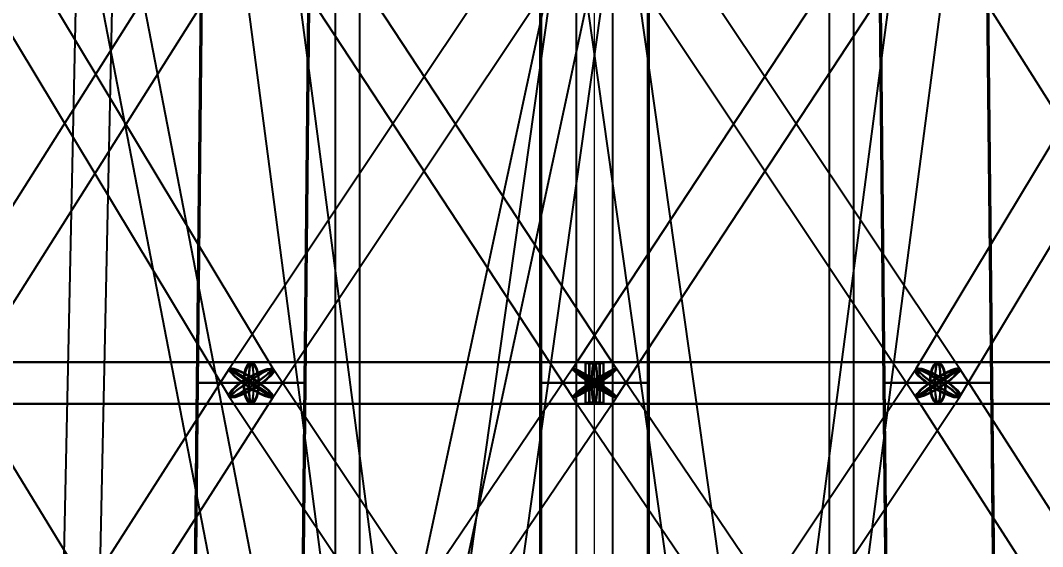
# Model space of a CAD drawing. Header units: millimetres. Extents: x -123812 to 252100, y -3000 to 639000.
# Drawn here: x -5578 to 4354, y 393411 to 398522 of the extents above; entities that cross this region are included whole.
import ezdxf

# ---------------------------------------------------------------- set-up
doc = ezdxf.new("R2010")
doc.units = ezdxf.units.MM
for name, color, linetype, lineweight in [('D-BMK-AXIS', 7, 'Continuous', 13), ('D-STR-CORE', 7, 'Continuous', 25), ('D-STR-DIM', 7, 'Continuous', 13), ('D-STR-STRC', 7, 'Continuous', 25)]:
    doc.layers.add(name, color=color, linetype=linetype, lineweight=lineweight)
doc.styles.add('OpenSansCondensed-Light', font='OpenSansCondensed-Light.ttf')
doc.styles.add('TOWER_UNICODE', font='Arial Unicode.ttf')
doc.dimstyles.new('EZDXF', dxfattribs={"dimtxt": 0.25, "dimasz": 0.175, "dimexe": 0.375, "dimexo": 0.125, "dimgap": 0.1, "dimtad": 1, "dimlfac": 100, "dimzin": 12, "dimdsep": 46, "dimtxsty": 'OpenSansCondensed-Light', "dimblk": 'ARCHTICK', "dimcen": 2.5, "dimazin": 3, "dimtfac": 0.5, "dimtmove": 2, "dimatfit": 3})

# ---------------------------------------------------------------- blocks, each defined once
blk = doc.blocks.new('_ARCHTICK')
at = {"color": 0, "linetype": 'BYBLOCK', "const_width": 0.15}
blk.add_lwpolyline([(-0.5, -0.5), (0.5, 0.5)], dxfattribs=at)

msp = doc.modelspace()

# ---------------------------------------------------------------- linework, layer by layer
at = {"layer": 'D-BMK-AXIS'}
msp.add_line((0, -3000), (0, 639000), dxfattribs=at)
at = {"layer": 'D-STR-CORE'}
for points in [[(-2520, 375000), (-2280, 375000), (-2280, 452500), (-2520, 452500)], [(-2520, 375000), (-2280, 375000), (-2280, 452500), (-2520, 452500)], [(2280, 375000), (2520, 375000), (2520, 452500), (2280, 452500)], [(2280, 375000), (2520, 375000), (2520, 452500), (2280, 452500)]]:
    msp.add_lwpolyline(points, close=True, dxfattribs=at)
at = {"layer": 'D-STR-STRC'}
for points in [[(-3499.8, 400136.4), (-6658.6, 395136.4), (-6658.9, 395122.3), (-6644.5, 395099.9), (-6616.5, 395070.6), (-6576.7, 395036.6), (-6528, 395000), (-6473.5, 394963.4), (-6417.1, 394929.4), (-6362.5, 394900.1), (-6313.5, 394877.7), (-6273.5, 394863.6), (-6245.1, 394858.8), (-6230.2, 394863.6), (-3071.4, 399863.6)], [(-6559.4, 399863.6), (-3548.1, 394863.6), (-3526, 394858.8), (-3490.9, 394863.6), (-3445.2, 394877.7), (-3392.1, 394900.1), (-3335.2, 394929.4), (-3278.3, 394963.4), (-3225.3, 395000), (-3179.9, 395036.6), (-3145.1, 395070.6), (-3123.3, 395099.9), (-3116, 395122.3), (-3123.7, 395136.4), (-6135, 400136.4)], [(-210.6, 400141.2), (-3546.4, 395141.2), (-3544.1, 395136.4), (-3527.5, 395122.3), (-3497.9, 395099.9), (-3457.3, 395070.6), (-3408.3, 395036.6), (-3354.5, 395000), (-3299.3, 394963.4), (-3246.7, 394929.4), (-3200.1, 394900.1), (-3162.8, 394877.7), (-3137.3, 394863.6), (-3125.3, 394858.8), (210.6, 399858.8)], [(-3498.2, 399863.6), (-212.6, 394863.6), (-207.4, 394858.8), (-188, 394863.6), (-155.8, 394877.7), (-113, 394900.1), (-62.5, 394929.4), (-7.7, 394963.4), (47.6, 395000), (99.7, 395036.6), (144.9, 395070.6), (180.3, 395099.9), (203.4, 395122.3), (212.6, 395136.4), (-3072.9, 400136.4)], [(3072.9, 400136.4), (-212.6, 395136.4), (-203.4, 395122.3), (-180.3, 395099.9), (-144.9, 395070.6), (-99.7, 395036.6), (-47.6, 395000), (7.7, 394963.4), (62.5, 394929.4), (113, 394900.1), (155.8, 394877.7), (188, 394863.6), (207.4, 394858.8), (212.6, 394863.6), (3498.2, 399863.6)], [(-210.6, 399858.8), (3125.3, 394858.8), (3137.3, 394863.6), (3162.8, 394877.7), (3200.1, 394900.1), (3246.7, 394929.4), (3299.3, 394963.4), (3354.5, 395000), (3408.3, 395036.6), (3457.3, 395070.6), (3497.9, 395099.9), (3527.5, 395122.3), (3544.1, 395136.4), (3546.4, 395141.2), (210.6, 400141.2)], [(3071.4, 399863.6), (6230.2, 394863.6), (6245.1, 394858.8), (6273.5, 394863.6), (6313.5, 394877.7), (6362.5, 394900.1), (6417.1, 394929.4), (6473.5, 394963.4), (6528, 395000), (6576.7, 395036.6), (6616.5, 395070.6), (6644.5, 395099.9), (6658.9, 395122.3), (6658.6, 395136.4), (3499.8, 400136.4)], [(6135, 400136.4), (3123.7, 395136.4), (3116, 395122.3), (3123.3, 395099.9), (3145.1, 395070.6), (3179.9, 395036.6), (3225.3, 395000), (3278.3, 394963.4), (3335.2, 394929.4), (3392.1, 394900.1), (3445.2, 394877.7), (3490.9, 394863.6), (3526, 394858.8), (3548.1, 394863.6), (6559.4, 399863.6)], [(-5170.6, 374957.7), (198.7, 399957.7), (191.9, 399964.4), (172.1, 399973.5), (140.5, 399984.3), (99.4, 399996.3), (51.4, 400008.5), (0, 400020.1), (-51.4, 400030.4), (-99.4, 400038.5), (-140.5, 400044.1), (-172.1, 400046.6), (-191.9, 400046), (-198.7, 400042.3), (-5568.1, 375042.3)], [(199.6, 375037.9), (-4637.4, 400037.9), (-4644.2, 400043.7), (-4664.1, 400046.5), (-4695.9, 400046.2), (-4737.2, 400042.7), (-4785.3, 400036.3), (-4837, 400027.4), (-4888.6, 400016.7), (-4936.7, 400004.8), (-4978.1, 399992.6), (-5009.8, 399980.9), (-5029.7, 399970.5), (-5036.5, 399962.1), (-199.6, 374962.1)], [(-3285.7, 374964.6), (251.5, 399964.6), (242.9, 399970.9), (217.8, 399979.1), (177.8, 399988.8), (125.8, 399999.2), (65.1, 400009.7), (0, 400019.5), (-65.1, 400028), (-125.8, 400034.6), (-177.8, 400038.8), (-217.8, 400040.4), (-242.9, 400039.2), (-251.5, 400035.4), (-3788.7, 375035.4)], [(251.8, 375033), (-3033.7, 400033), (-3042.3, 400035.6), (-3067.5, 400035.7), (-3107.5, 400033.4), (-3159.6, 400028.8), (-3220.4, 400022.3), (-3285.6, 400014.3), (-3350.7, 400005.2), (-3411.5, 399995.8), (-3463.6, 399986.7), (-3503.7, 399978.6), (-3528.8, 399971.8), (-3537.4, 399967), (-251.8, 374967)], [(251.8, 374966.9), (3537.4, 399966.9), (3528.8, 399968.2), (3503.7, 399971.7), (3463.6, 399977.1), (3411.5, 399984.1), (3350.7, 399992.1), (3285.6, 400000.7), (3220.4, 400009.2), (3159.6, 400017.1), (3107.5, 400023.9), (3067.5, 400029), (3042.3, 400032.1), (3033.7, 400033.1), (-251.8, 375033.1)], [(3788.7, 375035.6), (251.5, 400035.6), (242.9, 400035.7), (217.8, 400033.4), (177.8, 400028.8), (125.7, 400022.2), (65.1, 400014.2), (0, 400005.1), (-65.1, 399995.8), (-125.7, 399986.7), (-177.8, 399978.5), (-217.8, 399971.8), (-242.9, 399967), (-251.5, 399964.4), (3285.7, 374964.4)], [(-6444.4, 394796.8), (-3335.9, 394796.8), (-3315.8, 394803.7), (-3297, 394824), (-3280.9, 394856.3), (-3268.5, 394898.4), (-3260.8, 394947.4), (-3258.1, 395000), (-3260.8, 395052.6), (-3268.5, 395101.6), (-3280.9, 395143.7), (-3297, 395176), (-3315.8, 395196.3), (-3335.9, 395203.2), (-6444.4, 395203.2)], [(-6444.4, 394796.8), (-3335.9, 394796.8), (-3315.8, 394803.7), (-3297, 394824), (-3280.9, 394856.3), (-3268.5, 394898.4), (-3260.8, 394947.4), (-3258.1, 395000), (-3260.8, 395052.6), (-3268.5, 395101.6), (-3280.9, 395143.7), (-3297, 395176), (-3315.8, 395196.3), (-3335.9, 395203.2), (-6444.4, 395203.2)], [(6444.4, 395203.2), (3335.9, 395203.2), (3315.8, 395196.3), (3297, 395176), (3280.9, 395143.7), (3268.5, 395101.6), (3260.8, 395052.6), (3258.1, 395000), (3260.8, 394947.4), (3268.5, 394898.4), (3280.9, 394856.3), (3297, 394824), (3315.8, 394803.7), (3335.9, 394796.8), (6444.4, 394796.8)], [(6444.4, 395203.2), (3335.9, 395203.2), (3315.8, 395196.3), (3297, 395176), (3280.9, 395143.7), (3268.5, 395101.6), (3260.8, 395052.6), (3258.1, 395000), (3260.8, 394947.4), (3268.5, 394898.4), (3280.9, 394856.3), (3297, 394824), (3315.8, 394803.7), (3335.9, 394796.8), (6444.4, 394796.8)], [(-6328.4, 389862.2), (-3122.6, 394862.2), (-3122.2, 394876.4), (-3136.4, 394899.1), (-3164.2, 394928.7), (-3203.7, 394963.1), (-3252.2, 395000), (-3306.4, 395036.9), (-3362.6, 395071.3), (-3417, 395100.9), (-3465.8, 395123.6), (-3505.8, 395137.8), (-3534.3, 395142.7), (-3549.2, 395137.8), (-6755, 390137.8)], [(-6655.8, 394862.2), (-3597.6, 389862.2), (-3575.5, 389857.3), (-3540.5, 389862.2), (-3494.9, 389876.4), (-3442, 389899.1), (-3385.3, 389928.7), (-3328.6, 389963.1), (-3275.8, 390000), (-3230.6, 390036.9), (-3196, 390071.3), (-3174.4, 390100.9), (-3167.1, 390123.6), (-3174.8, 390137.8), (-6233.1, 395137.8)], [(-3176.7, 389857.3), (209.6, 394857.3), (207.3, 394862.2), (190.9, 394876.4), (161.5, 394899.1), (121.1, 394928.7), (72.4, 394963.1), (18.8, 395000), (-36.1, 395036.9), (-88.5, 395071.3), (-134.9, 395100.9), (-172.1, 395123.6), (-197.5, 395137.8), (-209.6, 395142.7), (-3595.8, 390142.7)], [(211.7, 390137.8), (-3124.2, 395137.8), (-3129.5, 395142.7), (-3148.8, 395137.8), (-3180.8, 395123.6), (-3223.4, 395100.9), (-3273.7, 395071.3), (-3328.2, 395036.9), (-3383.3, 395000), (-3435.1, 394963.1), (-3480.2, 394928.7), (-3515.4, 394899.1), (-3538.4, 394876.4), (-3547.6, 394862.2), (-211.7, 389862.2)], [(211.7, 389862.2), (3547.6, 394862.2), (3538.4, 394876.4), (3515.4, 394899.1), (3480.2, 394928.7), (3435.1, 394963.1), (3383.3, 395000), (3328.2, 395036.9), (3273.7, 395071.3), (3223.4, 395100.9), (3180.8, 395123.6), (3148.8, 395137.8), (3129.5, 395142.7), (3124.2, 395137.8), (-211.7, 390137.8)], [(3595.8, 390142.7), (209.6, 395142.7), (197.5, 395137.8), (172.1, 395123.6), (134.9, 395100.9), (88.5, 395071.3), (36.1, 395036.9), (-18.8, 395000), (-72.4, 394963.1), (-121.1, 394928.7), (-161.5, 394899.1), (-190.9, 394876.4), (-207.3, 394862.2), (-209.6, 394857.3), (3176.7, 389857.3)], [(6755, 390137.8), (3549.2, 395137.8), (3534.3, 395142.7), (3505.8, 395137.8), (3465.8, 395123.6), (3417, 395100.9), (3362.6, 395071.3), (3306.4, 395036.9), (3252.2, 395000), (3203.7, 394963.1), (3164.2, 394928.7), (3136.4, 394899.1), (3122.2, 394876.4), (3122.6, 394862.2), (6328.4, 389862.2)]]:
    msp.add_lwpolyline(points, dxfattribs=at)
for points in [[(-5547.2, 375000), (-5191.6, 375000), (-4659.2, 400000), (-5014.8, 400000)], [(-5547.2, 375000), (-5191.6, 375000), (-4659.2, 400000), (-5014.8, 400000)], [(-3867.4, 395000), (-2804.4, 395000), (-2755.2, 400000), (-3815.9, 400000)], [(-3853.5, 395000), (-2818.3, 395000), (-2768.4, 400000), (-3802.7, 400000)], [(-531.5, 395000), (531.5, 395000), (530.4, 400000), (-530.4, 400000)], [(-531.5, 395000), (531.5, 395000), (530.4, 400000), (-530.4, 400000)], [(-517.6, 395000), (517.6, 395000), (517.1, 400000), (-517.1, 400000)], [(-177.8, 400000), (-177.8, 375000), (177.8, 375000), (177.8, 400000)], [(-177.8, 375000), (177.8, 375000), (177.8, 400000), (-177.8, 400000)], [(2755.2, 400000), (2804.4, 395000), (3867.4, 395000), (3815.9, 400000)], [(2768.4, 400000), (2818.3, 395000), (3853.5, 395000), (3802.7, 400000)], [(-5822.2, 394800), (91.9, 394800), (91.9, 395200), (-5822.2, 395200)], [(-5782.1, 394800), (51.8, 394800), (51.8, 395200), (-5782.1, 395200)], [(-5782.1, 394800), (51.8, 394800), (51.8, 395200), (-5782.1, 395200)], [(-3413.7, 395000), (-3411, 394947.4), (-3403.2, 394898.4), (-3390.9, 394856.3), (-3374.8, 394824), (-3356, 394803.7), (-3335.9, 394796.8), (-3315.8, 394803.7), (-3297, 394824), (-3280.9, 394856.3), (-3268.5, 394898.4), (-3260.8, 394947.4), (-3258.1, 395000), (-3260.8, 395052.6), (-3268.5, 395101.6), (-3280.9, 395143.7), (-3297, 395176), (-3315.8, 395196.3), (-3335.9, 395203.2), (-3356, 395196.3), (-3374.8, 395176), (-3390.9, 395143.7), (-3403.2, 395101.6), (-3411, 395052.6)], [(-3413.7, 395000), (-3411, 394947.4), (-3403.2, 394898.4), (-3390.9, 394856.3), (-3374.8, 394824), (-3356, 394803.7), (-3335.9, 394796.8), (-3315.8, 394803.7), (-3297, 394824), (-3280.9, 394856.3), (-3268.5, 394898.4), (-3260.8, 394947.4), (-3258.1, 395000), (-3260.8, 395052.6), (-3268.5, 395101.6), (-3280.9, 395143.7), (-3297, 395176), (-3315.8, 395196.3), (-3335.9, 395203.2), (-3356, 395196.3), (-3374.8, 395176), (-3390.9, 395143.7), (-3403.2, 395101.6), (-3411, 395052.6)], [(-3362.4, 395000), (-3361.5, 394947.4), (-3358.9, 394898.4), (-3354.6, 394856.3), (-3349.2, 394824), (-3342.8, 394803.7), (-3335.9, 394796.8), (0, 394796.8), (6.9, 394803.7), (13.3, 394824), (18.8, 394856.3), (23, 394898.4), (25.6, 394947.4), (26.5, 395000), (25.6, 395052.6), (23, 395101.6), (18.8, 395143.7), (13.3, 395176), (6.9, 395196.3), (0, 395203.2), (-3335.9, 395203.2), (-3342.8, 395196.3), (-3349.2, 395176), (-3354.6, 395143.7), (-3358.9, 395101.6), (-3361.5, 395052.6)], [(-3362.4, 395000), (-3361.5, 394947.4), (-3358.9, 394898.4), (-3354.6, 394856.3), (-3349.2, 394824), (-3342.8, 394803.7), (-3335.9, 394796.8), (-3329, 394803.7), (-3322.6, 394824), (-3317.1, 394856.3), (-3312.9, 394898.4), (-3310.3, 394947.4), (-3309.4, 395000), (-3310.3, 395052.6), (-3312.9, 395101.6), (-3317.1, 395143.7), (-3322.6, 395176), (-3329, 395196.3), (-3335.9, 395203.2), (-3342.8, 395196.3), (-3349.2, 395176), (-3354.6, 395143.7), (-3358.9, 395101.6), (-3361.5, 395052.6)], [(-3362.4, 395000), (-3361.5, 394947.4), (-3358.9, 394898.4), (-3354.6, 394856.3), (-3349.2, 394824), (-3342.8, 394803.7), (-3335.9, 394796.8), (0, 394796.8), (6.9, 394803.7), (13.3, 394824), (18.8, 394856.3), (23, 394898.4), (25.6, 394947.4), (26.5, 395000), (25.6, 395052.6), (23, 395101.6), (18.8, 395143.7), (13.3, 395176), (6.9, 395196.3), (0, 395203.2), (-3335.9, 395203.2), (-3342.8, 395196.3), (-3349.2, 395176), (-3354.6, 395143.7), (-3358.9, 395101.6), (-3361.5, 395052.6)], [(-3362.4, 395000), (-3361.5, 394947.4), (-3358.9, 394898.4), (-3354.6, 394856.3), (-3349.2, 394824), (-3342.8, 394803.7), (-3335.9, 394796.8), (-3329, 394803.7), (-3322.6, 394824), (-3317.1, 394856.3), (-3312.9, 394898.4), (-3310.3, 394947.4), (-3309.4, 395000), (-3310.3, 395052.6), (-3312.9, 395101.6), (-3317.1, 395143.7), (-3322.6, 395176), (-3329, 395196.3), (-3335.9, 395203.2), (-3342.8, 395196.3), (-3349.2, 395176), (-3354.6, 395143.7), (-3358.9, 395101.6), (-3361.5, 395052.6)], [(91.9, 395200), (-91.9, 395200), (-91.9, 394800), (91.9, 394800)], [(51.8, 395200), (-51.8, 395200), (-51.8, 394800), (51.8, 394800)], [(51.8, 395200), (-51.8, 395200), (-51.8, 394800), (51.8, 394800)], [(-51.8, 394800), (5782.1, 394800), (5782.1, 395200), (-51.8, 395200)], [(-51.8, 395200), (51.8, 395200), (51.8, 394800), (-51.8, 394800)], [(-51.8, 394800), (5782.1, 394800), (5782.1, 395200), (-51.8, 395200)], [(-51.8, 395200), (51.8, 395200), (51.8, 394800), (-51.8, 394800)], [(-26.5, 395000), (-25.6, 394947.4), (-23, 394898.4), (-18.8, 394856.3), (-13.3, 394824), (-6.9, 394803.7), (0, 394796.8), (6.9, 394803.7), (13.3, 394824), (18.8, 394856.3), (23, 394898.4), (25.6, 394947.4), (26.5, 395000), (25.6, 395052.6), (23, 395101.6), (18.8, 395143.7), (13.3, 395176), (6.9, 395196.3), (0, 395203.2), (-6.9, 395196.3), (-13.3, 395176), (-18.8, 395143.7), (-23, 395101.6), (-25.6, 395052.6)], [(-26.5, 395000), (-25.6, 394947.4), (-23, 394898.4), (-18.8, 394856.3), (-13.3, 394824), (-6.9, 394803.7), (0, 394796.8), (6.9, 394803.7), (13.3, 394824), (18.8, 394856.3), (23, 394898.4), (25.6, 394947.4), (26.5, 395000), (25.6, 395052.6), (23, 395101.6), (18.8, 395143.7), (13.3, 395176), (6.9, 395196.3), (0, 395203.2), (-6.9, 395196.3), (-13.3, 395176), (-18.8, 395143.7), (-23, 395101.6), (-25.6, 395052.6)], [(-26.5, 395000), (-25.6, 394947.4), (-23, 394898.4), (-18.8, 394856.3), (-13.3, 394824), (-6.9, 394803.7), (0, 394796.8), (3335.9, 394796.8), (3342.8, 394803.7), (3349.2, 394824), (3354.6, 394856.3), (3358.9, 394898.4), (3361.5, 394947.4), (3362.4, 395000), (3361.5, 395052.6), (3358.9, 395101.6), (3354.6, 395143.7), (3349.2, 395176), (3342.8, 395196.3), (3335.9, 395203.2), (0, 395203.2), (-6.9, 395196.3), (-13.3, 395176), (-18.8, 395143.7), (-23, 395101.6), (-25.6, 395052.6)], [(26.5, 395000), (25.6, 394947.4), (23, 394898.4), (18.8, 394856.3), (13.3, 394824), (6.9, 394803.7), (0, 394796.8), (-6.9, 394803.7), (-13.3, 394824), (-18.8, 394856.3), (-23, 394898.4), (-25.6, 394947.4), (-26.5, 395000), (-25.6, 395052.6), (-23, 395101.6), (-18.8, 395143.7), (-13.3, 395176), (-6.9, 395196.3), (0, 395203.2), (6.9, 395196.3), (13.3, 395176), (18.8, 395143.7), (23, 395101.6), (25.6, 395052.6)], [(-26.5, 395000), (-25.6, 394947.4), (-23, 394898.4), (-18.8, 394856.3), (-13.3, 394824), (-6.9, 394803.7), (0, 394796.8), (3335.9, 394796.8), (3342.8, 394803.7), (3349.2, 394824), (3354.6, 394856.3), (3358.9, 394898.4), (3361.5, 394947.4), (3362.4, 395000), (3361.5, 395052.6), (3358.9, 395101.6), (3354.6, 395143.7), (3349.2, 395176), (3342.8, 395196.3), (3335.9, 395203.2), (0, 395203.2), (-6.9, 395196.3), (-13.3, 395176), (-18.8, 395143.7), (-23, 395101.6), (-25.6, 395052.6)], [(26.5, 395000), (25.6, 394947.4), (23, 394898.4), (18.8, 394856.3), (13.3, 394824), (6.9, 394803.7), (0, 394796.8), (-6.9, 394803.7), (-13.3, 394824), (-18.8, 394856.3), (-23, 394898.4), (-25.6, 394947.4), (-26.5, 395000), (-25.6, 395052.6), (-23, 395101.6), (-18.8, 395143.7), (-13.3, 395176), (-6.9, 395196.3), (0, 395203.2), (6.9, 395196.3), (13.3, 395176), (18.8, 395143.7), (23, 395101.6), (25.6, 395052.6)], [(3413.7, 395000), (3411, 394947.4), (3403.2, 394898.4), (3390.9, 394856.3), (3374.8, 394824), (3356, 394803.7), (3335.9, 394796.8), (3315.8, 394803.7), (3297, 394824), (3280.9, 394856.3), (3268.5, 394898.4), (3260.8, 394947.4), (3258.1, 395000), (3260.8, 395052.6), (3268.5, 395101.6), (3280.9, 395143.7), (3297, 395176), (3315.8, 395196.3), (3335.9, 395203.2), (3356, 395196.3), (3374.8, 395176), (3390.9, 395143.7), (3403.2, 395101.6), (3411, 395052.6)], [(3413.7, 395000), (3411, 394947.4), (3403.2, 394898.4), (3390.9, 394856.3), (3374.8, 394824), (3356, 394803.7), (3335.9, 394796.8), (3315.8, 394803.7), (3297, 394824), (3280.9, 394856.3), (3268.5, 394898.4), (3260.8, 394947.4), (3258.1, 395000), (3260.8, 395052.6), (3268.5, 395101.6), (3280.9, 395143.7), (3297, 395176), (3315.8, 395196.3), (3335.9, 395203.2), (3356, 395196.3), (3374.8, 395176), (3390.9, 395143.7), (3403.2, 395101.6), (3411, 395052.6)], [(3362.4, 395000), (3361.5, 394947.4), (3358.9, 394898.4), (3354.6, 394856.3), (3349.2, 394824), (3342.8, 394803.7), (3335.9, 394796.8), (3329, 394803.7), (3322.6, 394824), (3317.1, 394856.3), (3312.9, 394898.4), (3310.3, 394947.4), (3309.4, 395000), (3310.3, 395052.6), (3312.9, 395101.6), (3317.1, 395143.7), (3322.6, 395176), (3329, 395196.3), (3335.9, 395203.2), (3342.8, 395196.3), (3349.2, 395176), (3354.6, 395143.7), (3358.9, 395101.6), (3361.5, 395052.6)], [(3362.4, 395000), (3361.5, 394947.4), (3358.9, 394898.4), (3354.6, 394856.3), (3349.2, 394824), (3342.8, 394803.7), (3335.9, 394796.8), (3329, 394803.7), (3322.6, 394824), (3317.1, 394856.3), (3312.9, 394898.4), (3310.3, 394947.4), (3309.4, 395000), (3310.3, 395052.6), (3312.9, 395101.6), (3317.1, 395143.7), (3322.6, 395176), (3329, 395196.3), (3335.9, 395203.2), (3342.8, 395196.3), (3349.2, 395176), (3354.6, 395143.7), (3358.9, 395101.6), (3361.5, 395052.6)], [(-3225.3, 395000), (-3278.3, 394963.4), (-3335.2, 394929.4), (-3392.1, 394900.1), (-3445.2, 394877.7), (-3490.9, 394863.6), (-3526, 394858.8), (-3548.1, 394863.6), (-3555.8, 394877.7), (-3548.5, 394900.1), (-3526.7, 394929.4), (-3491.9, 394963.4), (-3446.5, 395000), (-3393.5, 395036.6), (-3336.6, 395070.6), (-3279.7, 395099.9), (-3226.6, 395122.3), (-3180.9, 395136.4), (-3145.8, 395141.2), (-3123.7, 395136.4), (-3116, 395122.3), (-3123.3, 395099.9), (-3145.1, 395070.6), (-3179.9, 395036.6)], [(-3419.6, 395000), (-3365.4, 394963.1), (-3309.2, 394928.7), (-3254.8, 394899.1), (-3205.9, 394876.4), (-3165.9, 394862.2), (-3137.5, 394857.3), (-3122.6, 394862.2), (-3122.2, 394876.4), (-3136.4, 394899.1), (-3164.2, 394928.7), (-3203.7, 394963.1), (-3252.2, 395000), (-3306.4, 395036.9), (-3362.6, 395071.3), (-3417, 395100.9), (-3465.8, 395123.6), (-3505.8, 395137.8), (-3534.3, 395142.7), (-3549.2, 395137.8), (-3549.6, 395123.6), (-3535.4, 395100.9), (-3507.6, 395071.3), (-3468.1, 395036.9)], [(-3383.3, 395000), (-3435.1, 394963.1), (-3480.2, 394928.7), (-3515.4, 394899.1), (-3538.4, 394876.4), (-3547.6, 394862.2), (-3542.3, 394857.3), (-3523, 394862.2), (-3491, 394876.4), (-3448.3, 394899.1), (-3398.1, 394928.7), (-3343.5, 394963.1), (-3288.5, 395000), (-3236.7, 395036.9), (-3191.6, 395071.3), (-3156.4, 395100.9), (-3133.4, 395123.6), (-3124.2, 395137.8), (-3129.5, 395142.7), (-3148.8, 395137.8), (-3180.8, 395123.6), (-3223.4, 395100.9), (-3273.7, 395071.3), (-3328.2, 395036.9)], [(-3317.3, 395000), (-3263.4, 394963.4), (-3214.5, 394929.4), (-3173.9, 394900.1), (-3144.3, 394877.7), (-3127.7, 394863.6), (-3125.3, 394858.8), (-3137.3, 394863.6), (-3162.8, 394877.7), (-3200.1, 394900.1), (-3246.7, 394929.4), (-3299.3, 394963.4), (-3354.5, 395000), (-3408.3, 395036.6), (-3457.3, 395070.6), (-3497.9, 395099.9), (-3527.5, 395122.3), (-3544.1, 395136.4), (-3546.4, 395141.2), (-3534.5, 395136.4), (-3508.9, 395122.3), (-3471.6, 395099.9), (-3425.1, 395070.6), (-3372.4, 395036.6)], [(-3236.2, 395000), (-3284, 394967), (-3335.2, 394936.3), (-3386.6, 394910), (-3434.4, 394889.7), (-3475.6, 394877), (-3507.2, 394872.7), (-3527.2, 394877), (-3534.1, 394889.7), (-3527.5, 394910), (-3507.9, 394936.3), (-3476.5, 394967), (-3435.6, 395000), (-3387.8, 395033), (-3336.5, 395063.7), (-3285.2, 395090), (-3237.3, 395110.3), (-3196.2, 395123), (-3164.5, 395127.3), (-3144.6, 395123), (-3137.6, 395110.3), (-3144.2, 395090), (-3163.9, 395063.7), (-3195.3, 395033)], [(-3411.4, 395000), (-3362.5, 394966.7), (-3311.8, 394935.7), (-3262.8, 394909), (-3218.7, 394888.6), (-3182.7, 394875.7), (-3157, 394871.3), (-3143.6, 394875.7), (-3143.3, 394888.6), (-3156, 394909), (-3181.1, 394935.7), (-3216.7, 394966.7), (-3260.4, 395000), (-3309.3, 395033.3), (-3360, 395064.3), (-3409, 395091), (-3453, 395111.4), (-3489.1, 395124.3), (-3514.7, 395128.7), (-3528.2, 395124.3), (-3528.5, 395111.4), (-3515.7, 395091), (-3490.7, 395064.3), (-3455.1, 395033.3)], [(-3378.6, 395000), (-3425.3, 394966.7), (-3466, 394935.7), (-3497.7, 394909), (-3518.4, 394888.6), (-3526.7, 394875.7), (-3522, 394871.3), (-3504.6, 394875.7), (-3475.7, 394888.6), (-3437.3, 394909), (-3391.9, 394935.7), (-3342.8, 394966.7), (-3293.2, 395000), (-3246.4, 395033.3), (-3205.8, 395064.3), (-3174.1, 395091), (-3153.3, 395111.4), (-3145.1, 395124.3), (-3149.8, 395128.7), (-3167.2, 395124.3), (-3196.1, 395111.4), (-3234.5, 395091), (-3279.8, 395064.3), (-3329, 395033.3)], [(-3319.1, 395000), (-3270.6, 394967), (-3226.5, 394936.3), (-3189.8, 394910), (-3163.1, 394889.7), (-3148.2, 394877), (-3146.1, 394872.7), (-3156.9, 394877), (-3179.9, 394889.7), (-3213.5, 394910), (-3255.5, 394936.3), (-3302.9, 394967), (-3352.6, 395000), (-3401.2, 395033), (-3445.3, 395063.7), (-3482, 395090), (-3508.7, 395110.3), (-3523.6, 395123), (-3525.7, 395127.3), (-3514.9, 395123), (-3491.9, 395110.3), (-3458.3, 395090), (-3416.3, 395063.7), (-3368.8, 395033)], [(-3407.5, 395000), (-3405.1, 394951.5), (-3397.9, 394906.4), (-3386.5, 394867.6), (-3371.7, 394837.9), (-3354.4, 394819.2), (-3335.9, 394812.8), (-3317.3, 394819.2), (-3300.1, 394837.9), (-3285.2, 394867.6), (-3273.8, 394906.4), (-3266.7, 394951.5), (-3264.3, 395000), (-3266.7, 395048.5), (-3273.8, 395093.6), (-3285.2, 395132.4), (-3300.1, 395162.1), (-3317.3, 395180.8), (-3335.9, 395187.2), (-3354.4, 395180.8), (-3371.7, 395162.1), (-3386.5, 395132.4), (-3397.9, 395093.6), (-3405.1, 395048.5)], [(-3407.5, 395000), (-3405.1, 394951.5), (-3397.9, 394906.4), (-3386.5, 394867.6), (-3371.7, 394837.9), (-3354.4, 394819.2), (-3335.9, 394812.8), (-3317.3, 394819.2), (-3300.1, 394837.9), (-3285.2, 394867.6), (-3273.8, 394906.4), (-3266.7, 394951.5), (-3264.3, 395000), (-3266.7, 395048.5), (-3273.8, 395093.6), (-3285.2, 395132.4), (-3300.1, 395162.1), (-3317.3, 395180.8), (-3335.9, 395187.2), (-3354.4, 395180.8), (-3371.7, 395162.1), (-3386.5, 395132.4), (-3397.9, 395093.6), (-3405.1, 395048.5)], [(-3360.3, 395000), (-3359.5, 394951.5), (-3357.1, 394906.4), (-3353.2, 394867.6), (-3348.1, 394837.9), (-3342.2, 394819.2), (-3335.9, 394812.8), (-3329.6, 394819.2), (-3323.7, 394837.9), (-3318.6, 394867.6), (-3314.7, 394906.4), (-3312.3, 394951.5), (-3311.5, 395000), (-3312.3, 395048.5), (-3314.7, 395093.6), (-3318.6, 395132.4), (-3323.7, 395162.1), (-3329.6, 395180.8), (-3335.9, 395187.2), (-3342.2, 395180.8), (-3348.1, 395162.1), (-3353.2, 395132.4), (-3357.1, 395093.6), (-3359.5, 395048.5)], [(-3360.3, 395000), (-3359.5, 394951.5), (-3357.1, 394906.4), (-3353.2, 394867.6), (-3348.1, 394837.9), (-3342.2, 394819.2), (-3335.9, 394812.8), (-3329.6, 394819.2), (-3323.7, 394837.9), (-3318.6, 394867.6), (-3314.7, 394906.4), (-3312.3, 394951.5), (-3311.5, 395000), (-3312.3, 395048.5), (-3314.7, 395093.6), (-3318.6, 395132.4), (-3323.7, 395162.1), (-3329.6, 395180.8), (-3335.9, 395187.2), (-3342.2, 395180.8), (-3348.1, 395162.1), (-3353.2, 395132.4), (-3357.1, 395093.6), (-3359.5, 395048.5)], [(47.6, 395000), (-7.7, 394963.4), (-62.5, 394929.4), (-113, 394900.1), (-155.8, 394877.7), (-188, 394863.6), (-207.4, 394858.8), (-212.6, 394863.6), (-203.4, 394877.7), (-180.3, 394900.1), (-144.9, 394929.4), (-99.7, 394963.4), (-47.6, 395000), (7.7, 395036.6), (62.5, 395070.6), (113, 395099.9), (155.8, 395122.3), (188, 395136.4), (207.4, 395141.2), (212.6, 395136.4), (203.4, 395122.3), (180.3, 395099.9), (144.9, 395070.6), (99.7, 395036.6)], [(-47.6, 395000), (7.7, 394963.4), (62.5, 394929.4), (113, 394900.1), (155.8, 394877.7), (188, 394863.6), (207.4, 394858.8), (212.6, 394863.6), (203.4, 394877.7), (180.3, 394900.1), (144.9, 394929.4), (99.7, 394963.4), (47.6, 395000), (-7.7, 395036.6), (-62.5, 395070.6), (-113, 395099.9), (-155.8, 395122.3), (-188, 395136.4), (-207.4, 395141.2), (-212.6, 395136.4), (-203.4, 395122.3), (-180.3, 395099.9), (-144.9, 395070.6), (-99.7, 395036.6)], [(-18.8, 395000), (36.1, 394963.1), (88.5, 394928.7), (134.9, 394899.1), (172.1, 394876.4), (197.5, 394862.2), (209.6, 394857.3), (207.3, 394862.2), (190.9, 394876.4), (161.5, 394899.1), (121.1, 394928.7), (72.4, 394963.1), (18.8, 395000), (-36.1, 395036.9), (-88.5, 395071.3), (-134.9, 395100.9), (-172.1, 395123.6), (-197.5, 395137.8), (-209.6, 395142.7), (-207.3, 395137.8), (-190.9, 395123.6), (-161.5, 395100.9), (-121.1, 395071.3), (-72.4, 395036.9)], [(18.8, 395000), (-36.1, 394963.1), (-88.5, 394928.7), (-134.9, 394899.1), (-172.1, 394876.4), (-197.5, 394862.2), (-209.6, 394857.3), (-207.3, 394862.2), (-190.9, 394876.4), (-161.5, 394899.1), (-121.1, 394928.7), (-72.4, 394963.1), (-18.8, 395000), (36.1, 395036.9), (88.5, 395071.3), (134.9, 395100.9), (172.1, 395123.6), (197.5, 395137.8), (209.6, 395142.7), (207.3, 395137.8), (190.9, 395123.6), (161.5, 395100.9), (121.1, 395071.3), (72.4, 395036.9)], [(42.9, 395000), (-6.9, 394967), (-56.3, 394936.3), (-101.8, 394910), (-140.5, 394889.7), (-169.5, 394877), (-187, 394872.7), (-191.7, 394877), (-183.4, 394889.7), (-162.6, 394910), (-130.7, 394936.3), (-89.9, 394967), (-42.9, 395000), (6.9, 395033), (56.3, 395063.7), (101.8, 395090), (140.5, 395110.3), (169.5, 395123), (187, 395127.3), (191.7, 395123), (183.4, 395110.3), (162.6, 395090), (130.7, 395063.7), (89.9, 395033)], [(-42.9, 395000), (6.9, 394967), (56.3, 394936.3), (101.8, 394910), (140.5, 394889.7), (169.5, 394877), (187, 394872.7), (191.7, 394877), (183.4, 394889.7), (162.6, 394910), (130.7, 394936.3), (89.9, 394967), (42.9, 395000), (-6.9, 395033), (-56.3, 395063.7), (-101.8, 395090), (-140.5, 395110.3), (-169.5, 395123), (-187, 395127.3), (-191.7, 395123), (-183.4, 395110.3), (-162.6, 395090), (-130.7, 395063.7), (-89.9, 395033)], [(-17, 395000), (32.5, 394966.7), (79.8, 394935.7), (121.6, 394909), (155.1, 394888.6), (178.1, 394875.7), (188.9, 394871.3), (186.9, 394875.7), (172.1, 394888.6), (145.6, 394909), (109.1, 394935.7), (65.3, 394966.7), (17, 395000), (-32.5, 395033.3), (-79.8, 395064.3), (-121.6, 395091), (-155.1, 395111.4), (-178.1, 395124.3), (-188.9, 395128.7), (-186.9, 395124.3), (-172.1, 395111.4), (-145.6, 395091), (-109.1, 395064.3), (-65.3, 395033.3)], [(17, 395000), (-32.5, 394966.7), (-79.8, 394935.7), (-121.6, 394909), (-155.1, 394888.6), (-178.1, 394875.7), (-188.9, 394871.3), (-186.9, 394875.7), (-172.1, 394888.6), (-145.6, 394909), (-109.1, 394935.7), (-65.3, 394966.7), (-17, 395000), (32.5, 395033.3), (79.8, 395064.3), (121.6, 395091), (155.1, 395111.4), (178.1, 395124.3), (188.9, 395128.7), (186.9, 395124.3), (172.1, 395111.4), (145.6, 395091), (109.1, 395064.3), (65.3, 395033.3)], [(86.4, 395188), (-86.4, 395188), (-86.4, 394812), (86.4, 394812)], [(48.7, 395188), (-48.7, 395188), (-48.7, 394812), (48.7, 394812)], [(48.7, 395188), (-48.7, 395188), (-48.7, 394812), (48.7, 394812)], [(-48.7, 395188), (48.7, 395188), (48.7, 394812), (-48.7, 394812)], [(-48.7, 395188), (48.7, 395188), (48.7, 394812), (-48.7, 394812)], [(-24.4, 395000), (-23.6, 394951.5), (-21.2, 394906.4), (-17.3, 394867.6), (-12.2, 394837.9), (-6.3, 394819.2), (0, 394812.8), (6.3, 394819.2), (12.2, 394837.9), (17.3, 394867.6), (21.2, 394906.4), (23.6, 394951.5), (24.4, 395000), (23.6, 395048.5), (21.2, 395093.6), (17.3, 395132.4), (12.2, 395162.1), (6.3, 395180.8), (0, 395187.2), (-6.3, 395180.8), (-12.2, 395162.1), (-17.3, 395132.4), (-21.2, 395093.6), (-23.6, 395048.5)], [(-24.4, 395000), (-23.6, 394951.5), (-21.2, 394906.4), (-17.3, 394867.6), (-12.2, 394837.9), (-6.3, 394819.2), (0, 394812.8), (6.3, 394819.2), (12.2, 394837.9), (17.3, 394867.6), (21.2, 394906.4), (23.6, 394951.5), (24.4, 395000), (23.6, 395048.5), (21.2, 395093.6), (17.3, 395132.4), (12.2, 395162.1), (6.3, 395180.8), (0, 395187.2), (-6.3, 395180.8), (-12.2, 395162.1), (-17.3, 395132.4), (-21.2, 395093.6), (-23.6, 395048.5)], [(24.4, 395000), (23.6, 394951.5), (21.2, 394906.4), (17.3, 394867.6), (12.2, 394837.9), (6.3, 394819.2), (0, 394812.8), (-6.3, 394819.2), (-12.2, 394837.9), (-17.3, 394867.6), (-21.2, 394906.4), (-23.6, 394951.5), (-24.4, 395000), (-23.6, 395048.5), (-21.2, 395093.6), (-17.3, 395132.4), (-12.2, 395162.1), (-6.3, 395180.8), (0, 395187.2), (6.3, 395180.8), (12.2, 395162.1), (17.3, 395132.4), (21.2, 395093.6), (23.6, 395048.5)], [(24.4, 395000), (23.6, 394951.5), (21.2, 394906.4), (17.3, 394867.6), (12.2, 394837.9), (6.3, 394819.2), (0, 394812.8), (-6.3, 394819.2), (-12.2, 394837.9), (-17.3, 394867.6), (-21.2, 394906.4), (-23.6, 394951.5), (-24.4, 395000), (-23.6, 395048.5), (-21.2, 395093.6), (-17.3, 395132.4), (-12.2, 395162.1), (-6.3, 395180.8), (0, 395187.2), (6.3, 395180.8), (12.2, 395162.1), (17.3, 395132.4), (21.2, 395093.6), (23.6, 395048.5)], [(3225.3, 395000), (3278.3, 394963.4), (3335.2, 394929.4), (3392.1, 394900.1), (3445.2, 394877.7), (3490.9, 394863.6), (3526, 394858.8), (3548.1, 394863.6), (3555.8, 394877.7), (3548.5, 394900.1), (3526.7, 394929.4), (3491.9, 394963.4), (3446.5, 395000), (3393.5, 395036.6), (3336.6, 395070.6), (3279.7, 395099.9), (3226.6, 395122.3), (3180.9, 395136.4), (3145.8, 395141.2), (3123.7, 395136.4), (3116, 395122.3), (3123.3, 395099.9), (3145.1, 395070.6), (3179.9, 395036.6)], [(3419.6, 395000), (3365.4, 394963.1), (3309.2, 394928.7), (3254.8, 394899.1), (3205.9, 394876.4), (3165.9, 394862.2), (3137.5, 394857.3), (3122.6, 394862.2), (3122.2, 394876.4), (3136.4, 394899.1), (3164.2, 394928.7), (3203.7, 394963.1), (3252.2, 395000), (3306.4, 395036.9), (3362.6, 395071.3), (3417, 395100.9), (3465.8, 395123.6), (3505.8, 395137.8), (3534.3, 395142.7), (3549.2, 395137.8), (3549.6, 395123.6), (3535.4, 395100.9), (3507.6, 395071.3), (3468.1, 395036.9)], [(3383.3, 395000), (3435.1, 394963.1), (3480.2, 394928.7), (3515.4, 394899.1), (3538.4, 394876.4), (3547.6, 394862.2), (3542.3, 394857.3), (3523, 394862.2), (3491, 394876.4), (3448.3, 394899.1), (3398.1, 394928.7), (3343.5, 394963.1), (3288.5, 395000), (3236.7, 395036.9), (3191.6, 395071.3), (3156.4, 395100.9), (3133.4, 395123.6), (3124.2, 395137.8), (3129.5, 395142.7), (3148.8, 395137.8), (3180.8, 395123.6), (3223.4, 395100.9), (3273.7, 395071.3), (3328.2, 395036.9)], [(3317.3, 395000), (3263.4, 394963.4), (3214.5, 394929.4), (3173.9, 394900.1), (3144.3, 394877.7), (3127.7, 394863.6), (3125.3, 394858.8), (3137.3, 394863.6), (3162.8, 394877.7), (3200.1, 394900.1), (3246.7, 394929.4), (3299.3, 394963.4), (3354.5, 395000), (3408.3, 395036.6), (3457.3, 395070.6), (3497.9, 395099.9), (3527.5, 395122.3), (3544.1, 395136.4), (3546.4, 395141.2), (3534.5, 395136.4), (3508.9, 395122.3), (3471.6, 395099.9), (3425.1, 395070.6), (3372.4, 395036.6)], [(3236.2, 395000), (3284, 394967), (3335.2, 394936.3), (3386.6, 394910), (3434.4, 394889.7), (3475.6, 394877), (3507.2, 394872.7), (3527.2, 394877), (3534.1, 394889.7), (3527.5, 394910), (3507.9, 394936.3), (3476.5, 394967), (3435.6, 395000), (3387.8, 395033), (3336.5, 395063.7), (3285.2, 395090), (3237.3, 395110.3), (3196.2, 395123), (3164.5, 395127.3), (3144.6, 395123), (3137.6, 395110.3), (3144.2, 395090), (3163.9, 395063.7), (3195.3, 395033)], [(3411.4, 395000), (3362.5, 394966.7), (3311.8, 394935.7), (3262.8, 394909), (3218.7, 394888.6), (3182.7, 394875.7), (3157, 394871.3), (3143.6, 394875.7), (3143.3, 394888.6), (3156, 394909), (3181.1, 394935.7), (3216.7, 394966.7), (3260.4, 395000), (3309.3, 395033.3), (3360, 395064.3), (3409, 395091), (3453, 395111.4), (3489.1, 395124.3), (3514.7, 395128.7), (3528.2, 395124.3), (3528.5, 395111.4), (3515.7, 395091), (3490.7, 395064.3), (3455.1, 395033.3)], [(3378.6, 395000), (3425.3, 394966.7), (3466, 394935.7), (3497.7, 394909), (3518.4, 394888.6), (3526.7, 394875.7), (3522, 394871.3), (3504.6, 394875.7), (3475.7, 394888.6), (3437.3, 394909), (3391.9, 394935.7), (3342.8, 394966.7), (3293.2, 395000), (3246.4, 395033.3), (3205.8, 395064.3), (3174.1, 395091), (3153.3, 395111.4), (3145.1, 395124.3), (3149.8, 395128.7), (3167.2, 395124.3), (3196.1, 395111.4), (3234.5, 395091), (3279.8, 395064.3), (3329, 395033.3)], [(3319.1, 395000), (3270.6, 394967), (3226.5, 394936.3), (3189.8, 394910), (3163.1, 394889.7), (3148.2, 394877), (3146.1, 394872.7), (3156.9, 394877), (3179.9, 394889.7), (3213.5, 394910), (3255.5, 394936.3), (3302.9, 394967), (3352.6, 395000), (3401.2, 395033), (3445.3, 395063.7), (3482, 395090), (3508.7, 395110.3), (3523.6, 395123), (3525.7, 395127.3), (3514.9, 395123), (3491.9, 395110.3), (3458.3, 395090), (3416.3, 395063.7), (3368.8, 395033)], [(3407.5, 395000), (3405.1, 394951.5), (3397.9, 394906.4), (3386.5, 394867.6), (3371.7, 394837.9), (3354.4, 394819.2), (3335.9, 394812.8), (3317.3, 394819.2), (3300.1, 394837.9), (3285.2, 394867.6), (3273.8, 394906.4), (3266.7, 394951.5), (3264.3, 395000), (3266.7, 395048.5), (3273.8, 395093.6), (3285.2, 395132.4), (3300.1, 395162.1), (3317.3, 395180.8), (3335.9, 395187.2), (3354.4, 395180.8), (3371.7, 395162.1), (3386.5, 395132.4), (3397.9, 395093.6), (3405.1, 395048.5)], [(3407.5, 395000), (3405.1, 394951.5), (3397.9, 394906.4), (3386.5, 394867.6), (3371.7, 394837.9), (3354.4, 394819.2), (3335.9, 394812.8), (3317.3, 394819.2), (3300.1, 394837.9), (3285.2, 394867.6), (3273.8, 394906.4), (3266.7, 394951.5), (3264.3, 395000), (3266.7, 395048.5), (3273.8, 395093.6), (3285.2, 395132.4), (3300.1, 395162.1), (3317.3, 395180.8), (3335.9, 395187.2), (3354.4, 395180.8), (3371.7, 395162.1), (3386.5, 395132.4), (3397.9, 395093.6), (3405.1, 395048.5)], [(3360.3, 395000), (3359.5, 394951.5), (3357.1, 394906.4), (3353.2, 394867.6), (3348.1, 394837.9), (3342.2, 394819.2), (3335.9, 394812.8), (3329.6, 394819.2), (3323.7, 394837.9), (3318.6, 394867.6), (3314.7, 394906.4), (3312.3, 394951.5), (3311.5, 395000), (3312.3, 395048.5), (3314.7, 395093.6), (3318.6, 395132.4), (3323.7, 395162.1), (3329.6, 395180.8), (3335.9, 395187.2), (3342.2, 395180.8), (3348.1, 395162.1), (3353.2, 395132.4), (3357.1, 395093.6), (3359.5, 395048.5)], [(3360.3, 395000), (3359.5, 394951.5), (3357.1, 394906.4), (3353.2, 394867.6), (3348.1, 394837.9), (3342.2, 394819.2), (3335.9, 394812.8), (3329.6, 394819.2), (3323.7, 394837.9), (3318.6, 394867.6), (3314.7, 394906.4), (3312.3, 394951.5), (3311.5, 395000), (3312.3, 395048.5), (3314.7, 395093.6), (3318.6, 395132.4), (3323.7, 395162.1), (3329.6, 395180.8), (3335.9, 395187.2), (3342.2, 395180.8), (3348.1, 395162.1), (3353.2, 395132.4), (3357.1, 395093.6), (3359.5, 395048.5)], [(-3918.9, 390000), (-2853.5, 390000), (-2804.4, 395000), (-3867.4, 395000)], [(-3904.3, 390000), (-2868.2, 390000), (-2818.3, 395000), (-3853.5, 395000)], [(-2804.4, 395000), (-2822.5, 395000), (-2875.6, 395000), (-2960, 395000), (-3070.1, 395000), (-3198.3, 395000), (-3335.9, 395000), (-3473.5, 395000), (-3601.7, 395000), (-3711.7, 395000), (-3796.2, 395000), (-3849.3, 395000), (-3867.4, 395000), (-3849.3, 395000), (-3796.2, 395000), (-3711.7, 395000), (-3601.7, 395000), (-3473.5, 395000), (-3335.9, 395000), (-3198.3, 395000), (-3070.1, 395000), (-2960, 395000), (-2875.6, 395000), (-2822.5, 395000)], [(-2818.3, 395000), (-2835.9, 395000), (-2887.6, 395000), (-2969.9, 395000), (-3077.1, 395000), (-3201.9, 395000), (-3335.9, 395000), (-3469.9, 395000), (-3594.7, 395000), (-3701.9, 395000), (-3784.1, 395000), (-3835.8, 395000), (-3853.5, 395000), (-3835.8, 395000), (-3784.1, 395000), (-3701.9, 395000), (-3594.7, 395000), (-3469.9, 395000), (-3335.9, 395000), (-3201.9, 395000), (-3077.1, 395000), (-2969.9, 395000), (-2887.6, 395000), (-2835.9, 395000)], [(-532.7, 390000), (532.7, 390000), (531.5, 395000), (-531.5, 395000)], [(-532.7, 390000), (532.7, 390000), (531.5, 395000), (-531.5, 395000)], [(531.5, 395000), (513.4, 395000), (460.3, 395000), (375.9, 395000), (265.8, 395000), (137.6, 395000), (0, 395000), (-137.6, 395000), (-265.8, 395000), (-375.9, 395000), (-460.3, 395000), (-513.4, 395000), (-531.5, 395000), (-513.4, 395000), (-460.3, 395000), (-375.9, 395000), (-265.8, 395000), (-137.6, 395000), (0, 395000), (137.6, 395000), (265.8, 395000), (375.9, 395000), (460.3, 395000), (513.4, 395000)], [(531.5, 395000), (513.4, 395000), (460.3, 395000), (375.9, 395000), (265.8, 395000), (137.6, 395000), (0, 395000), (-137.6, 395000), (-265.8, 395000), (-375.9, 395000), (-460.3, 395000), (-513.4, 395000), (-531.5, 395000), (-513.4, 395000), (-460.3, 395000), (-375.9, 395000), (-265.8, 395000), (-137.6, 395000), (0, 395000), (137.6, 395000), (265.8, 395000), (375.9, 395000), (460.3, 395000), (513.4, 395000)], [(-518.1, 390000), (518.1, 390000), (517.6, 395000), (-517.6, 395000)], [(517.6, 395000), (499.9, 395000), (448.2, 395000), (366, 395000), (258.8, 395000), (134, 395000), (0, 395000), (-134, 395000), (-258.8, 395000), (-366, 395000), (-448.2, 395000), (-499.9, 395000), (-517.6, 395000), (-499.9, 395000), (-448.2, 395000), (-366, 395000), (-258.8, 395000), (-134, 395000), (0, 395000), (134, 395000), (258.8, 395000), (366, 395000), (448.2, 395000), (499.9, 395000)], [(2804.4, 395000), (2853.5, 390000), (3918.9, 390000), (3867.4, 395000)], [(3867.4, 395000), (3849.3, 395000), (3796.2, 395000), (3711.7, 395000), (3601.7, 395000), (3473.5, 395000), (3335.9, 395000), (3198.3, 395000), (3070.1, 395000), (2960, 395000), (2875.6, 395000), (2822.5, 395000), (2804.4, 395000), (2822.5, 395000), (2875.6, 395000), (2960, 395000), (3070.1, 395000), (3198.3, 395000), (3335.9, 395000), (3473.5, 395000), (3601.7, 395000), (3711.7, 395000), (3796.2, 395000), (3849.3, 395000)], [(2818.3, 395000), (2868.2, 390000), (3904.3, 390000), (3853.5, 395000)], [(3853.5, 395000), (3835.8, 395000), (3784.1, 395000), (3701.9, 395000), (3594.7, 395000), (3469.9, 395000), (3335.9, 395000), (3201.9, 395000), (3077.1, 395000), (2969.9, 395000), (2887.6, 395000), (2835.9, 395000), (2818.3, 395000), (2835.9, 395000), (2887.6, 395000), (2969.9, 395000), (3077.1, 395000), (3201.9, 395000), (3335.9, 395000), (3469.9, 395000), (3594.7, 395000), (3701.9, 395000), (3784.1, 395000), (3835.8, 395000)]]:
    msp.add_lwpolyline(points, close=True, dxfattribs=at)

# ---------------------------------------------------------------- dimensions: what is measured, and where the dimension line sits
at = {"layer": 'D-STR-DIM'}
for base, p2 in [((-112000, 0), (0, 634000)), ((187000, 0), (0, 450000))]:
    msp.add_linear_dim(base=base, p1=(0, 0), p2=p2, angle=90, dimstyle='EZDXF', override={"dimtxt": 8400, "dimasz": 3750, "dimexe": 2100, "dimexo": 1800, "dimgap": 2100, "dimtad": 1, "dimdec": 0, "dimlfac": 1, "dimlunit": 2, "dimtxsty": 'TOWER_UNICODE', "dimclrd": 7, "dimclre": 7, "dimclrt": 7}, dxfattribs=at).render()

doc.saveas('drawing.dxf')
